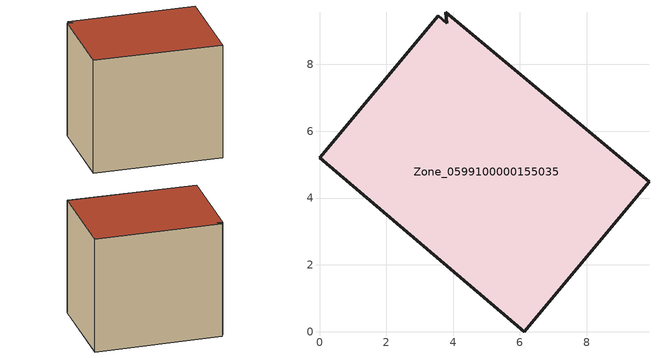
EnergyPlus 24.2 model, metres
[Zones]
Zone_0599100000155035
 floor ground (C_G): 3.78,9.56 9.86,4.49 6.13,0 0,5.2 3.55,9.45 3.81,9.24 z0
 wall outside (C_F): 6.13,0 9.86,4.49 3.78,9.56 3.81,9.24 3.55,9.45 0,5.2 6.13,0 z0:7.4
 roof outside (C_R): 9.86,4.49 3.78,9.56 3.81,9.24 3.55,9.45 0,5.2 6.13,0 z7.4
[BUILDING]
Pand.0599100000155035: North Axis=0; Terrain=City; Loads Convergence Tolerance Value=0.04; Temperature Convergence Tolerance Value=0.4; Solar Distribution=FullExterior; Maximum Number of Warmup Days=25; Minimum Number of Warmup Days=1
[Site:Location]
Rotterdam.The.Hague.AP_ZH_NLD Design_Conditions: Latitude=51.96; Longitude=4.45; Time Zone=1; Elevation=-4.5
[SITE:GROUNDTEMPERATURE:BUILDINGSURFACE]
18, 18, 18, 18, 18, 18, 18, 18, 18, 18, 18, 18
[MATERIAL] Thermal Absorptance=0.9; Solar Absorptance=0.7; Visible Absorptance=0.7
Name | Roughness | Thickness | Conductivity | Density | Specific Heat
G.TC.1946 | MediumSmooth | 0.15 | 1 | 540 | 1210
F.TC.1946 | Rough | 0.3 | 0.857143 | 1920 | 840
R.TC.1946 | MediumRough | 0.2 | 0.909091 | 1500 | 1000
[CONSTRUCTION]
C_G: G.TC.1946
C_F: F.TC.1946
C_R: R.TC.1946
[ZONE]
Zone_0599100000155035: Type=1; Multiplier=1; Ceiling Height=Autocalculate; Volume=Autocalculate; Floor Area=autocalculate; Part of Total Floor Area=Yes
[ZONEINFILTRATION:DESIGNFLOWRATE]
Infil_Zone_0599100000155035: Zone or ZoneList or Space or SpaceList=Zone_0599100000155035; Schedule=AlwaysOn; Design Flow Rate Calculation Method=Flow/Area; Flow Rate per Floor Area=0.003; Constant Term Coefficient=1; Temperature Term Coefficient=0; Velocity Term Coefficient=0; Velocity Squared Term Coefficient=0
[HVACTEMPLATE:ZONE:IDEALLOADSAIRSYSTEM]
Zone_0599100000155035: Maximum Heating Supply Air Temperature=50; Minimum Cooling Supply Air Temperature=13; Maximum Heating Supply Air Humidity Ratio=0.0156; Minimum Cooling Supply Air Humidity Ratio=0.0077; Heating Limit=NoLimit; Cooling Limit=NoLimit; Dehumidification Control Type=ConstantSensibleHeatRatio; Cooling Sensible Heat Ratio=0.7; Dehumidification Setpoint=60; Humidification Control Type=None; Humidification Setpoint=30; Outdoor Air Method=None; Outdoor Air Flow Rate per Person=0.00944; Outdoor Air Flow Rate per Zone Floor Area=0; Outdoor Air Flow Rate per Zone=0; Demand Controlled Ventilation Type=None; Outdoor Air Economizer Type=NoEconomizer; Heat Recovery Type=None; Sensible Heat Recovery Effectiveness=0.7; Latent Heat Recovery Effectiveness=0.65
[ZONECONTROL:THERMOSTAT]
ThermostatControl_Zone_0599100000155035: Zone or ZoneList=Zone_0599100000155035; Control Type Schedule=DualSetpointControlType; Control 1=Thermostat_Zone_0599100000155035; Temperature Difference Between Cutout And Setpoint=0
[THERMOSTATSETPOINT:DUALSETPOINT]
Thermostat_Zone_0599100000155035: Heating Setpoint Temperature Schedule=HeatingSetpoint_Zone_0599100000155035; Cooling Setpoint Temperature Schedule=CoolingSetpoint_Zone_0599100000155035
[SCHEDULE:COMPACT]
HeatingSetpoint_Zone_0599100000155035: Through: 12/31, For: AllDays, Until: 24:00, 21
CoolingSetpoint_Zone_0599100000155035: Through: 12/31, For: AllDays, Until: 24:00, 24
DualSetpointControlType: Through: 12/31, For: AllDays, Until: 24:00, 4
AlwaysOn: Through: 12/31, For: AllDays, Until: 24:00, 1
